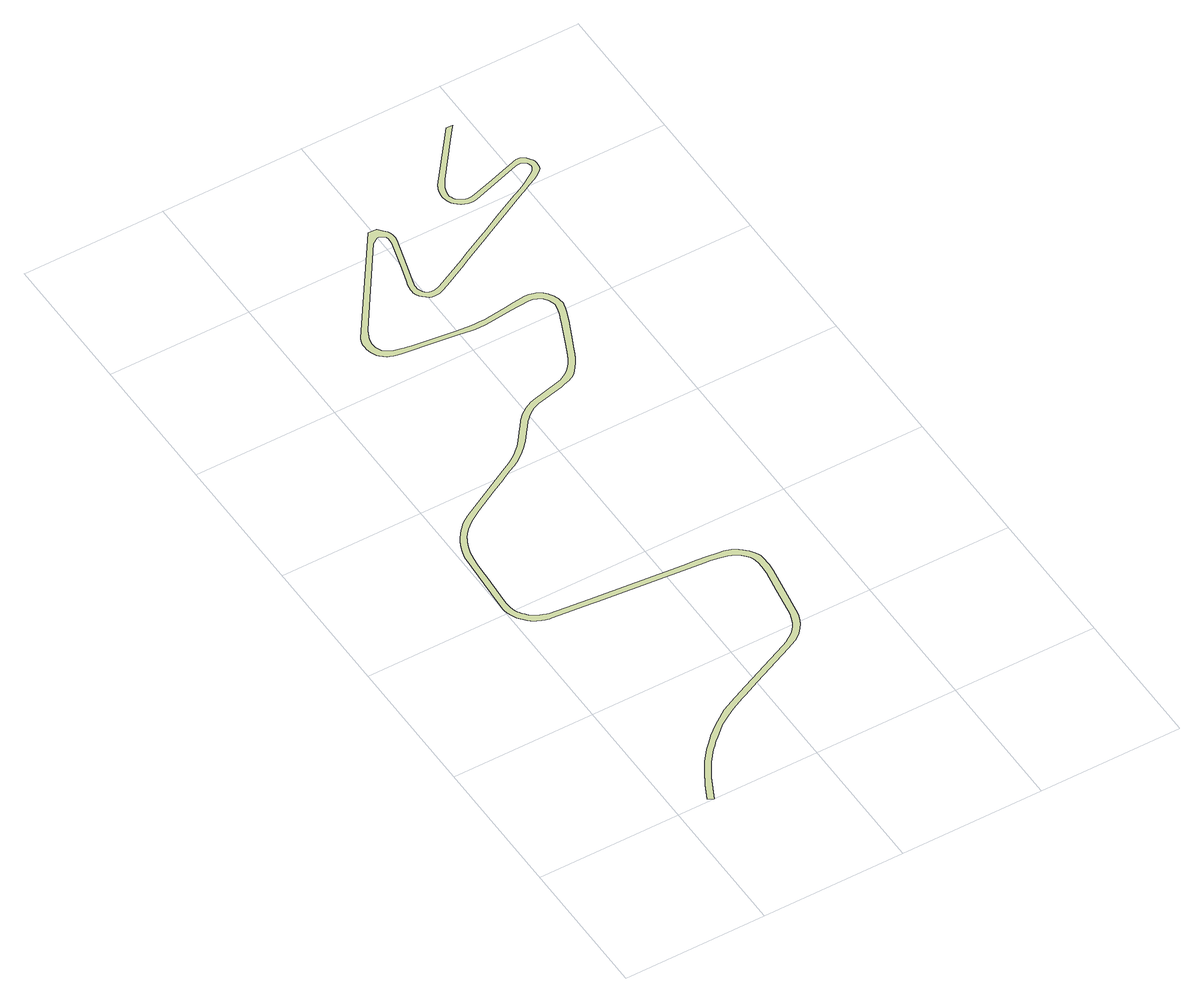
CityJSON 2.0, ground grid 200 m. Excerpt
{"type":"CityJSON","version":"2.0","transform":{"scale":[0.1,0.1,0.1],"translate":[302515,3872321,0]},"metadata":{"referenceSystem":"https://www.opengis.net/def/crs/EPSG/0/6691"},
"CityObjects":{
"landuse1":{"type":"LandUse","attributes":{"class":"215","LandUseDetailAttribute.prefecture":"22","LandUseDetailAttribute.city":"22203","LandUseDetailAttribute.surveyYear":2015},"geometry":[{"type":"MultiSurface","lod":"1","boundaries":[[[0,1,2,3,4,5,6,7,8,9,10,11,12,13,14,15,16,17,18,19,20,21,22,23,24,25,26,27,28,29,30,31,32,33,34,35,36,37,38,39,40,41,42,43,44,45,46,47,48,49,50,51,52,53,54,55,56,57,58,59,60,61,62,63,64,65,66,67,68,69,70,71,72,73,74,75,76,77,78,79,80,81,82,83,84,85,86,87,88,89,90,91,92,93,94,95,96,97,98,99,100,101,102,103,104,105,106,107,108,109,110,111,112,113,114,115,116,117,118,119,120,121,122,123,124,125,126,127,128,129,130,131,132,133,134,135,136,137,138,139,140,141,142,143,144,145,146,147,148,149,150,151,152,153,154,155,156,157,158,159,160,161,162,163,164,165,166,167,168,169,170,171,172,173,174,175,176,177,178,179,180,181,182,183,184,185,186,187,188,189,190,191,192,193,194,195,196,197,198,199,200,201,202,203,204,205,206,207,208,209,210,211,212,213,214,215,216,217,218,219,220,221,222,223,224,225,226,227,228,229,230,231,232,233,234,235,236,237,238,239,240,241,242,243,244,245,246,247,248,249,250,251,252,253,254,255,256,257,258,259,260,261,262,263,264,265,266,267,268,269,270,271,272,273,274,275,276,277,278,279,280,281,282,283,284,285,286,287,288,289,290,291,292,293,294,295,296,297,298,299,300,301,302,303,304,305,306,307,308,309,310,311,312,313,314,315,316,317,318,319,320,321,322,323,324,325,326,327,328,329,330,331,332,333,334,335,336,337,338,339,340,341,342,343,344,345,346,347,348,349,350,351,352,353,354,355,356,357,358,359,360,361,362,363,364,365,366,367,368,369,370,371,372,373,374,375,376,377,378,379,380,381,382,383,384,385,386,387,388,389,390,391,392,393,394,395,396,397,398,399,400,401,402,403,404,405,406,407,408,409,410,411,412,413,414,415,416,417,418,419,420,421,422,423,424,425,426,427,428,429,430,431,432,433,434,435,436,437,438,439,440,441,442,443,444,445,446,447,448,449,450,451,452,453,454,455,456,457,458,459,460,461,462,463,464,465,466,467,468,469]]]}]}
},
"vertices":[
[3275,10216,0],[3237,10231,0],[3210,10245,0],[3176,10269,0],[3158,10289,0],[3144,10307,0],[3130,10340,0],[3123,10363,0],[3121,10396,0],[3125,10431,0],[3136,10467,0],[3146,10497,0],[3161,10529,0],[3187,10577,0],[3227,10636,0],[3636,11165,0],[3769,11335,0],[3788,11358,0],[3787,11358,0],[3699,11360,0],[3592,11223,0],[3099,10593,0],[3076,10547,0],[3060,10506,0],[3051,10473,0],[3045,10442,0],[3043,10390,0],[3050,10335,0],[3063,10295,0],[3084,10257,0],[3105,10228,0],[3133,10201,0],[3177,10169,0],[3217,10152,0],[3257,10138,0],[3298,10133,0],[3329,10132,0],[3378,10142,0],[4078,10364,0],[4125,10373,0],[4154,10373,0],[4183,10366,0],[4205,10355,0],[4224,10337,0],[4238,10311,0],[4246,10290,0],[4246,10274,0],[4247,10260,0],[4245,10240,0],[4235,10224,0],[4214,10196,0],[4187,10171,0],[4112,10120,0],[4026,10067,0],[3962,10031,0],[3854,9977,0],[3807,9954,0],[3447,9768,0],[3164,9621,0],[3080,9576,0],[2780,9423,0],[2685,9373,0],[2625,9340,0],[2277,9160,0],[2209,9131,0],[2159,9114,0],[2128,9110,0],[2105,9109,0],[2091,9109,0],[2064,9117,0],[2035,9131,0],[2010,9154,0],[1995,9173,0],[1978,9199,0],[1968,9225,0],[1963,9254,0],[1962,9276,0],[1964,9306,0],[1972,9339,0],[1988,9395,0],[2053,9621,0],[2186,10078,0],[2193,10108,0],[2193,10141,0],[2189,10187,0],[2182,10210,0],[2178,10221,0],[2160,10250,0],[2143,10270,0],[2116,10294,0],[2070,10357,0],[1951,10357,0],[930,8893,0],[914,8851,0],[908,8833,0],[900,8789,0],[897,8745,0],[898,8708,0],[906,8657,0],[919,8613,0],[930,8586,0],[951,8550,0],[971,8521,0],[1008,8487,0],[1045,8462,0],[1075,8448,0],[1124,8429,0],[1173,8417,0],[1237,8407,0],[1692,8353,0],[1973,8316,0],[2167,8291,0],[2209,8288,0],[2272,8284,0],[2335,8285,0],[2436,8293,0],[2745,8329,0],[3020,8345,0],[3074,8339,0],[3128,8324,0],[3160,8306,0],[3192,8279,0],[3231,8223,0],[3251,8174,0],[3261,8125,0],[3260,8092,0],[3247,8044,0],[3219,7954,0],[3182,7862,0],[3174,7843,0],[3020,7489,0],[2985,7404,0],[2945,7319,0],[2908,7251,0],[2874,7197,0],[2840,7154,0],[2797,7102,0],[2749,7064,0],[2706,7036,0],[2647,7009,0],[2584,6991,0],[2193,6896,0],[2134,6877,0],[2082,6854,0],[2031,6824,0],[1986,6790,0],[1938,6752,0],[1888,6700,0],[1871,6682,0],[1810,6600,0],[1786,6565,0],[1669,6410,0],[1602,6336,0],[1539,6271,0],[1519,6255,0],[1473,6219,0],[1363,6145,0],[1277,6099,0],[1231,6074,0],[466,5655,0],[406,5615,0],[346,5568,0],[305,5525,0],[271,5489,0],[235,5446,0],[196,5387,0],[168,5343,0],[135,5275,0],[110,5212,0],[92,5160,0],[82,5121,0],[72,5081,0],[24,4391,0],[5,4094,0],[9,4052,0],[19,4006,0],[34,3955,0],[52,3915,0],[72,3879,0],[104,3834,0],[127,3807,0],[161,3773,0],[196,3744,0],[253,3705,0],[310,3679,0],[354,3662,0],[409,3650,0],[435,3647,0],[985,3596,0],[1053,3590,0],[2534,3449,0],[2606,3442,0],[2719,3424,0],[2821,3401,0],[2873,3385,0],[2928,3359,0],[2952,3340,0],[2975,3322,0],[3021,3272,0],[3048,3232,0],[3055,3215,0],[3066,3190,0],[3079,3145,0],[3086,3100,0],[3084,3030,0],[3076,2905,0],[3026,2598,0],[2956,2164,0],[2940,2107,0],[2920,2053,0],[2900,2013,0],[2866,1961,0],[2810,1895,0],[2770,1858,0],[2722,1824,0],[2669,1790,0],[2596,1755,0],[1732,1364,0],[1668,1334,0],[1644,1322,0],[1417,1211,0],[1193,1054,0],[1045,926,0],[996,879,0],[935,814,0],[885,761,0],[822,683,0],[750,593,0],[697,512,0],[640,421,0],[566,287,0],[551,256,0],[446,43,0],[520,6,0],[682,329,0],[710,381,0],[765,469,0],[816,545,0],[885,632,0],[946,707,0],[994,759,0],[1053,822,0],[1089,854,0],[1243,990,0],[1286,1022,0],[1381,1086,0],[1464,1139,0],[1516,1168,0],[1577,1199,0],[1703,1261,0],[1766,1290,0],[2012,1402,0],[2630,1681,0],[2704,1714,0],[2777,1751,0],[2827,1785,0],[2872,1828,0],[2931,1896,0],[2971,1956,0],[3002,2016,0],[3028,2078,0],[3042,2127,0],[3118,2579,0],[3168,2899,0],[3181,3012,0],[3178,3155,0],[3170,3192,0],[3155,3235,0],[3127,3281,0],[3092,3333,0],[3064,3365,0],[3036,3391,0],[2997,3423,0],[2964,3445,0],[2923,3468,0],[2891,3480,0],[2858,3489,0],[2823,3498,0],[2752,3509,0],[2627,3522,0],[2448,3540,0],[2347,3549,0],[2279,3555,0],[993,3676,0],[456,3732,0],[425,3738,0],[378,3751,0],[342,3765,0],[295,3786,0],[257,3813,0],[221,3847,0],[191,3877,0],[174,3897,0],[146,3935,0],[133,3957,0],[120,3985,0],[108,4021,0],[94,4086,0],[93,4117,0],[93,4165,0],[123,4656,0],[127,4710,0],[138,4873,0],[149,5001,0],[158,5065,0],[173,5133,0],[189,5185,0],[198,5208,0],[212,5245,0],[230,5286,0],[242,5307,0],[247,5315,0],[253,5324,0],[263,5343,0],[308,5404,0],[330,5428,0],[355,5458,0],[401,5503,0],[449,5540,0],[509,5582,0],[630,5656,0],[741,5717,0],[959,5836,0],[1148,5938,0],[1175,5954,0],[1264,6003,0],[1308,6028,0],[1398,6077,0],[1480,6127,0],[1554,6182,0],[1576,6199,0],[1668,6284,0],[1695,6313,0],[1733,6354,0],[1853,6512,0],[1876,6543,0],[1940,6627,0],[1963,6648,0],[1995,6682,0],[2033,6714,0],[2074,6745,0],[2115,6770,0],[2171,6798,0],[2208,6813,0],[2600,6901,0],[2646,6916,0],[2741,6951,0],[2756,6958,0],[2795,6980,0],[2839,7014,0],[2869,7045,0],[2904,7087,0],[2952,7153,0],[2994,7224,0],[3026,7289,0],[3062,7366,0],[3105,7462,0],[3260,7810,0],[3285,7869,0],[3311,7936,0],[3339,8014,0],[3355,8074,0],[3359,8099,0],[3356,8124,0],[3352,8153,0],[3345,8190,0],[3339,8221,0],[3324,8255,0],[3304,8291,0],[3282,8320,0],[3238,8366,0],[3211,8388,0],[3186,8405,0],[3166,8414,0],[3114,8432,0],[3079,8438,0],[3027,8442,0],[2853,8424,0],[2722,8403,0],[2440,8368,0],[2402,8366,0],[2315,8362,0],[2258,8361,0],[2204,8361,0],[2151,8365,0],[1980,8387,0],[1681,8425,0],[1497,8447,0],[1396,8459,0],[1346,8467,0],[1309,8474,0],[1278,8482,0],[1199,8500,0],[1144,8518,0],[1111,8534,0],[1092,8546,0],[1065,8568,0],[1043,8592,0],[1026,8619,0],[1015,8643,0],[1005,8676,0],[1001,8711,0],[1000,8739,0],[1003,8774,0],[1007,8798,0],[1016,8828,0],[1034,8872,0],[1078,8966,0],[1309,9305,0],[1905,10171,0],[1990,10225,0],[2015,10229,0],[2043,10225,0],[2067,10214,0],[2077,10202,0],[2086,10195,0],[2102,10178,0],[2106,10170,0],[2107,10152,0],[2105,10072,0],[2096,10020,0],[1988,9640,0],[1917,9414,0],[1901,9358,0],[1890,9314,0],[1886,9277,0],[1886,9248,0],[1888,9211,0],[1899,9172,0],[1924,9128,0],[1947,9097,0],[1985,9063,0],[2021,9040,0],[2051,9031,0],[2081,9025,0],[2125,9028,0],[2162,9032,0],[2218,9053,0],[2306,9098,0],[2657,9280,0],[2717,9313,0],[2811,9363,0],[2955,9435,0],[3104,9513,0],[3195,9561,0],[3479,9708,0],[3853,9902,0],[3990,9972,0],[4059,10009,0],[4156,10056,0],[4206,10084,0],[4260,10123,0],[4287,10149,0],[4306,10172,0],[4322,10208,0],[4326,10245,0],[4329,10278,0],[4325,10318,0],[4316,10347,0],[4290,10384,0],[4262,10415,0],[4228,10443,0],[4205,10453,0],[4180,10458,0],[4149,10457,0],[3853,10368,0],[3662,10306,0],[3362,10213,0],[3328,10210,0],[3300,10212,0]
]}
